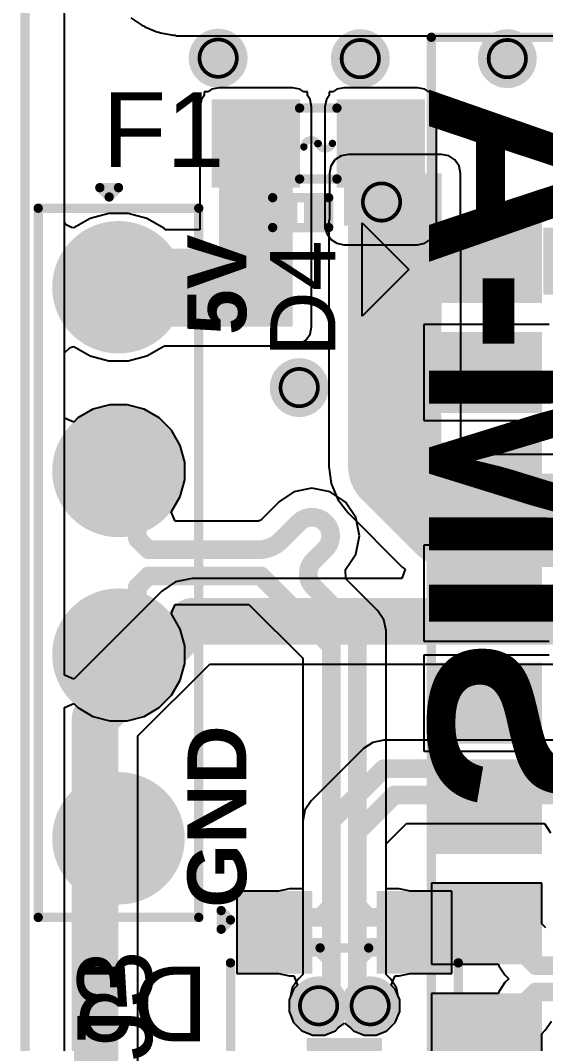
# Model space of a CAD drawing. Header units: inches. Extents: x 0 to 12.8, y -0.1 to 3.7.
# Drawn here: x -0.003 to 0.279, y 0.896 to 1.444 of the extents above; entities that cross this region are included whole.
import ezdxf

# ---------------------------------------------------------------- set-up
doc = ezdxf.new("R2010")
doc.units = ezdxf.units.IN
doc.header["$MEASUREMENT"] = 0
for name, color, linetype in [('Board Outline', 216, 'Continuous'), ('Bottom Layer', 5, 'Continuous'), ('Bottom Overlay', 54, 'Continuous'), ('Bottom Paste', 16, 'Continuous'), ('Bottom Solder', 6, 'Continuous'), ('Drill Drawing', 1, 'Continuous'), ('Top Layer', 1, 'Continuous'), ('Top Overlay', 2, 'Continuous'), ('Top Paste', 8, 'Continuous'), ('Top Solder', 216, 'Continuous'), ('Via Holes', 16, 'Continuous')]:
    doc.layers.add(name, color=color, linetype=linetype)
doc.styles.add('Arial', font='', dxfattribs={"height": 0.2})
doc.styles.add('Arial_Bold', font='', dxfattribs={"height": 0.2})
doc.styles.get('Arial').set_extended_font_data('Arial')
doc.styles.get('Arial_Bold').set_extended_font_data('Arial', bold=True)

# ---------------------------------------------------------------- blocks, each defined once
blk = doc.blocks.new('S___23_B_1')
at = {"layer": 'Bottom Layer'}
for points in [[(-0.05354335, 0.05748035), (-0.02125985, 0.05748035), (-0.02125985, 0.02125985), (-0.05354335, 0.02125985)], [(0.02125985, 0.05748035), (0.05354335, 0.05748035), (0.05354335, 0.02125985), (0.02125985, 0.02125985)], [(-0.01614175, -0.02125985), (0.01614175, -0.02125985), (0.01614175, -0.05748035), (-0.01614175, -0.05748035)]]:
    blk.add_hatch(color=5, dxfattribs=at).paths.add_polyline_path(points)
at = {"layer": 'Bottom Paste'}
for points in [[(-0.05354335, 0.05748035), (-0.02125985, 0.05748035), (-0.02125985, 0.02125985), (-0.05354335, 0.02125985)], [(0.02125985, 0.05748035), (0.05354335, 0.05748035), (0.05354335, 0.02125985), (0.02125985, 0.02125985)], [(-0.01614175, -0.02125985), (0.01614175, -0.02125985), (0.01614175, -0.05748035), (-0.01614175, -0.05748035)]]:
    blk.add_hatch(color=16, dxfattribs=at).paths.add_polyline_path(points)
at = {"layer": 'Bottom Solder'}
for points in [[(-0.05754335, 0.06148035), (-0.01725985, 0.06148035), (-0.01725985, 0.01725985), (-0.05754335, 0.01725985)], [(0.01725985, 0.06148035), (0.05754335, 0.06148035), (0.05754335, 0.01725985), (0.01725985, 0.01725985)], [(-0.02014175, -0.01725985), (0.02014175, -0.01725985), (0.02014175, -0.06148035), (-0.02014175, -0.06148035)]]:
    blk.add_hatch(color=6, dxfattribs=at).paths.add_polyline_path(points)
at = {"layer": 'Bottom Overlay', "const_width": 0.005}
for points in [[(-0.066, 0.041), (-0.066, 0.051)], [(-0.066, 0.051), (-0.061, 0.046)], [(-0.066, 0.041), (-0.061, 0.046)], [(-0.013, 0.031), (0.013, 0.031)], [(-0.061, -0.032), (-0.061, 0.023)], [(0.061, -0.032), (0.061, 0.023)], [(-0.061, -0.032), (-0.022, -0.032)], [(0.022, -0.032), (0.061, -0.032)]]:
    blk.add_lwpolyline(points, dxfattribs=at)
at = {"layer": 'Bottom Overlay', "const_width": 0.0025}
for points in [[(-0.06725, 0.051, 1), (-0.06475, 0.051, 1)], [(-0.06725, 0.051, 1), (-0.06475, 0.051, 1)], [(-0.06225, 0.046, 1), (-0.05975, 0.046, 1)], [(-0.06225, 0.046, 1), (-0.05975, 0.046, 1)], [(-0.06725, 0.041, 1), (-0.06475, 0.041, 1)], [(-0.06725, 0.041, 1), (-0.06475, 0.041, 1)], [(-0.01425, 0.031, 1), (-0.01175, 0.031, 1)], [(0.01175, 0.031, 1), (0.01425, 0.031, 1)], [(-0.06225, 0.023, 1), (-0.05975, 0.023, 1)], [(0.05975, 0.023, 1), (0.06225, 0.023, 1)], [(-0.06225, -0.032, 1), (-0.05975, -0.032, 1)], [(-0.06225, -0.032, 1), (-0.05975, -0.032, 1)], [(-0.02325, -0.032, 1), (-0.02075, -0.032, 1)], [(0.02075, -0.032, 1), (0.02325, -0.032, 1)], [(0.05975, -0.032, 1), (0.06225, -0.032, 1)], [(0.05975, -0.032, 1), (0.06225, -0.032, 1)]]:
    blk.add_lwpolyline(points, format="xyb", close=True, dxfattribs=at)
blk = doc.blocks.new('SIM7500E_4')
at = {"layer": 'Top Layer'}
for points in [[(-0.02952755, 0.01771655), (0.02165355, 0.01771655), (0.02165355, -0.01771655), (-0.02952755, -0.01771655)], [(-0.02952755, -0.04133855), (0.02165355, -0.04133855), (0.02165355, -0.07677165), (-0.02952755, -0.07677165)], [(-0.02952755, -0.10039365), (0.02165355, -0.10039365), (0.02165355, -0.13582675), (-0.02952755, -0.13582675)], [(-0.02952755, -0.15944885), (0.02165355, -0.15944885), (0.02165355, -0.19488195), (-0.02952755, -0.19488195)], [(-0.02952755, -0.21850395), (0.02165355, -0.21850395), (0.02165355, -0.25393705), (-0.02952755, -0.25393705)], [(-0.02952755, -0.27755905), (0.02165355, -0.27755905), (0.02165355, -0.31299215), (-0.02952755, -0.31299215)], [(-0.02952755, -0.33661415), (0.02165355, -0.33661415), (0.02165355, -0.37204725), (-0.02952755, -0.37204725)], [(-0.02952755, -0.39566925), (0.02165355, -0.39566925), (0.02165355, -0.43110235), (-0.02952755, -0.43110235)]]:
    blk.add_hatch(color=1, dxfattribs=at).paths.add_polyline_path(points)
at = {"layer": 'Top Overlay'}
blk.add_hatch(color=2, dxfattribs=at).paths.add_polyline_path([(0.0264409, -0.0173857), (0.0454409, -0.0173857), (0.0454409, 0.0186143), (0.0264409, 0.0186143)])
at = {"layer": 'Top Paste'}
for points in [[(-0.02952755, 0.01771655), (0.02165355, 0.01771655), (0.02165355, -0.01771655), (-0.02952755, -0.01771655)], [(-0.02952755, -0.04133855), (0.02165355, -0.04133855), (0.02165355, -0.07677165), (-0.02952755, -0.07677165)], [(-0.02952755, -0.10039365), (0.02165355, -0.10039365), (0.02165355, -0.13582675), (-0.02952755, -0.13582675)], [(-0.02952755, -0.15944885), (0.02165355, -0.15944885), (0.02165355, -0.19488195), (-0.02952755, -0.19488195)], [(-0.02952755, -0.21850395), (0.02165355, -0.21850395), (0.02165355, -0.25393705), (-0.02952755, -0.25393705)], [(-0.02952755, -0.27755905), (0.02165355, -0.27755905), (0.02165355, -0.31299215), (-0.02952755, -0.31299215)], [(-0.02952755, -0.33661415), (0.02165355, -0.33661415), (0.02165355, -0.37204725), (-0.02952755, -0.37204725)], [(-0.02952755, -0.39566925), (0.02165355, -0.39566925), (0.02165355, -0.43110235), (-0.02952755, -0.43110235)]]:
    blk.add_hatch(color=8, dxfattribs=at).paths.add_polyline_path(points)
at = {"layer": 'Top Solder'}
for points in [[(-0.03352755, 0.02171655), (0.02565355, 0.02171655), (0.02565355, -0.02171655), (-0.03352755, -0.02171655)], [(-0.03352755, -0.03733855), (0.02565355, -0.03733855), (0.02565355, -0.08077165), (-0.03352755, -0.08077165)], [(-0.03352755, -0.09639365), (0.02565355, -0.09639365), (0.02565355, -0.13982675), (-0.03352755, -0.13982675)], [(-0.03352755, -0.15544885), (0.02565355, -0.15544885), (0.02565355, -0.19888195), (-0.03352755, -0.19888195)], [(-0.03352755, -0.21450395), (0.02565355, -0.21450395), (0.02565355, -0.25793705), (-0.03352755, -0.25793705)], [(-0.03352755, -0.27355905), (0.02565355, -0.27355905), (0.02565355, -0.31699215), (-0.03352755, -0.31699215)], [(-0.03352755, -0.33261415), (0.02565355, -0.33261415), (0.02565355, -0.37604725), (-0.03352755, -0.37604725)], [(-0.03352755, -0.39166925), (0.02565355, -0.39166925), (0.02565355, -0.43510235), (-0.03352755, -0.43510235)]]:
    blk.add_hatch(color=216, dxfattribs=at).paths.add_polyline_path(points)
at = {"layer": 'Top Overlay'}
for p, q in [((-0.0706102, 0.0211694), (-0.0456102, -0.0038306)), ((-0.0706102, -0.0288306), (-0.0706102, 0.0211694)), ((-0.0456102, -0.0038306), (-0.0706102, -0.0288306))]:
    blk.add_line(p, q, dxfattribs=at)
at = {"layer": 'Top Overlay', "const_width": 0.005}
for points in [[(-0.0335591, 0.1206142), (-0.033559, 0.1206143)], [(-0.0335591, -0.9463858), (-0.0335591, 0.1206142)], [(-0.033559, 0.1206143), (0.9154409, 0.1206143)]]:
    blk.add_lwpolyline(points, dxfattribs=at)
at = {"layer": 'Top Overlay', "const_width": 0.0025}
for points in [[(-0.0348091, 0.1206142, 1), (-0.0323091, 0.1206142, 1)], [(-0.0348091, 0.1206142, 1), (-0.0323091, 0.1206142, 1)], [(-0.034809, 0.1206143, 1), (-0.032309, 0.1206143, 1)], [(-0.034809, 0.1206143, 1), (-0.032309, 0.1206143, 1)]]:
    blk.add_lwpolyline(points, format="xyb", close=True, dxfattribs=at)
blk = doc.blocks.new('F____0603_10')
at = {"layer": 'Top Layer'}
for points in [[(-0.01377945, -0.01968505), (-0.05314955, -0.01968505), (-0.05314955, 0.01968505), (-0.01377945, 0.01968505)], [(0.05314965, -0.01968505), (0.01377955, -0.01968505), (0.01377955, 0.01968505), (0.05314965, 0.01968505)]]:
    blk.add_hatch(color=1, dxfattribs=at).paths.add_polyline_path(points)
at = {"layer": 'Top Paste'}
for points in [[(-0.01377945, -0.01968505), (-0.05314955, -0.01968505), (-0.05314955, 0.01968505), (-0.01377945, 0.01968505)], [(0.05314965, -0.01968505), (0.01377955, -0.01968505), (0.01377955, 0.01968505), (0.05314965, 0.01968505)]]:
    blk.add_hatch(color=8, dxfattribs=at).paths.add_polyline_path(points)
at = {"layer": 'Top Solder'}
for points in [[(-0.00977945, -0.02368505), (-0.05714955, -0.02368505), (-0.05714955, 0.02368505), (-0.00977945, 0.02368505)], [(0.05714965, -0.02368505), (0.00977955, -0.02368505), (0.00977955, 0.02368505), (0.05714965, 0.02368505)]]:
    blk.add_hatch(color=216, dxfattribs=at).paths.add_polyline_path(points)
at = {"layer": 'Top Overlay', "const_width": 0.005}
for points in [[(0.01, 0.019), (-0.01, 0.019)], [(0.01, -0.019), (-0.01, -0.019)]]:
    blk.add_lwpolyline(points, dxfattribs=at)
at = {"layer": 'Top Overlay'}
for points, const_width in [([(-0.01125, 0.019, 1), (-0.00875, 0.019, 1)], 0.0025), ([(0.00875, 0.019, 1), (0.01125, 0.019, 1)], 0.0025), ([(-0.0085964, -0.0001008, 1), (-0.006628, -0.0001008, 1)], 0.0019685), ([(-0.0009842, 0, 1), (0.0009842, 0, 1)], 0.0019685), ([(-0.0007058, 7.75e-05, 1), (0.0012626, 7.75e-05, 1)], 0.0019685), ([(0.0067423, 0.0018093, 1), (0.0087107, 0.0018093, 1)], 0.0019685), ([(-0.01125, -0.019, 1), (-0.00875, -0.019, 1)], 0.0025), ([(0.00875, -0.019, 1), (0.01125, -0.019, 1)], 0.0025)]:
    blk.add_lwpolyline(points, format="xyb", close=True, dxfattribs=dict(at, const_width=const_width))
at = {"layer": 'Top Overlay', "const_width": 0.003937}
for points in [[(-0.0076122, -0.0001008, -0.7701644861592918), (0, 0)], [(0.0077265, 0.0018093, -0.7841168953440486), (0.0002784, 7.75e-05)]]:
    blk.add_lwpolyline(points, format="xyb", dxfattribs=at)
blk = doc.blocks.new('DSN0603_2_11')
at = {"layer": 'Top Layer'}
for points in [[(-0.011811, 0.0047244), (-0.003937, 0.0047244), (-0.003937, -0.0047244), (-0.011811, -0.0047244)], [(0.003937, 0.0047244), (0.011811, 0.0047244), (0.011811, -0.0047244), (0.003937, -0.0047244)]]:
    blk.add_hatch(color=1, dxfattribs=at).paths.add_polyline_path(points)
at = {"layer": 'Top Paste'}
for points in [[(-0.011811, 0.0047244), (-0.003937, 0.0047244), (-0.003937, -0.0047244), (-0.011811, -0.0047244)], [(0.003937, 0.0047244), (0.011811, 0.0047244), (0.011811, -0.0047244), (0.003937, -0.0047244)]]:
    blk.add_hatch(color=8, dxfattribs=at).paths.add_polyline_path(points)
at = {"layer": 'Top Solder'}
for points in [[(-0.0139764, 0.0068898), (-0.0017716, 0.0068898), (-0.0017716, -0.0068898), (-0.0139764, -0.0068898)], [(0.0017716, 0.0068898), (0.0139764, 0.0068898), (0.0139764, -0.0068898), (0.0017716, -0.0068898)]]:
    blk.add_hatch(color=216, dxfattribs=at).paths.add_polyline_path(points)
at = {"layer": 'Top Overlay', "const_width": 0.005}
for points in [[(-0.015, -0.008), (-0.015, 0.008)], [(-0.015, 0.008), (0.015, 0.008)], [(0.015, -0.008), (0.015, 0.008)], [(-0.015, -0.008), (0.015, -0.008)]]:
    blk.add_lwpolyline(points, dxfattribs=at)
at = {"layer": 'Top Overlay', "const_width": 0.0025}
for points in [[(-0.01625, 0.008, 1), (-0.01375, 0.008, 1)], [(-0.01625, 0.008, 1), (-0.01375, 0.008, 1)], [(0.01375, 0.008, 1), (0.01625, 0.008, 1)], [(0.01375, 0.008, 1), (0.01625, 0.008, 1)], [(-0.01625, -0.008, 1), (-0.01375, -0.008, 1)], [(-0.01625, -0.008, 1), (-0.01375, -0.008, 1)], [(0.01375, -0.008, 1), (0.01625, -0.008, 1)], [(0.01375, -0.008, 1), (0.01625, -0.008, 1)]]:
    blk.add_lwpolyline(points, format="xyb", close=True, dxfattribs=at)
blk = doc.blocks.new('P____4_P___40')
at = {"layer": 'Top Layer'}
h = blk.add_hatch(color=1, dxfattribs=at)
edge = h.paths.add_edge_path()
edge.add_arc((-0.1476378, 0), 0.031496, 0, 360)
h = blk.add_hatch(color=1, dxfattribs=at)
edge = h.paths.add_edge_path()
edge.add_arc((-0.0492126, 0), 0.031496, 0, 360)
h = blk.add_hatch(color=1, dxfattribs=at)
edge = h.paths.add_edge_path()
edge.add_arc((0.0492126, 0), 0.031496, 0, 360)
h = blk.add_hatch(color=1, dxfattribs=at)
edge = h.paths.add_edge_path()
edge.add_arc((0.1476378, 0), 0.031496, 0, 360)
at = {"layer": 'Top Paste'}
h = blk.add_hatch(color=8, dxfattribs=at)
edge = h.paths.add_edge_path()
edge.add_arc((-0.1476378, 0), 0.031496, 0, 360)
h = blk.add_hatch(color=8, dxfattribs=at)
edge = h.paths.add_edge_path()
edge.add_arc((-0.0492126, 0), 0.031496, 0, 360)
h = blk.add_hatch(color=8, dxfattribs=at)
edge = h.paths.add_edge_path()
edge.add_arc((0.0492126, 0), 0.031496, 0, 360)
h = blk.add_hatch(color=8, dxfattribs=at)
edge = h.paths.add_edge_path()
edge.add_arc((0.1476378, 0), 0.031496, 0, 360)
at = {"layer": 'Top Solder'}
h = blk.add_hatch(color=216, dxfattribs=at)
edge = h.paths.add_edge_path()
edge.add_arc((-0.1476378, 0), 0.035496, 0, 360)
h = blk.add_hatch(color=216, dxfattribs=at)
edge = h.paths.add_edge_path()
edge.add_arc((-0.0492126, 0), 0.035496, 0, 360)
h = blk.add_hatch(color=216, dxfattribs=at)
edge = h.paths.add_edge_path()
edge.add_arc((0.0492126, 0), 0.035496, 0, 360)
h = blk.add_hatch(color=216, dxfattribs=at)
edge = h.paths.add_edge_path()
edge.add_arc((0.1476378, 0), 0.035496, 0, 360)
at = {"layer": 'Top Overlay', "const_width": 0.005}
for points in [[(0.19, 0.043), (-0.19, 0.043)], [(-0.19, -0.043), (-0.19, 0.043)], [(0.19, -0.043), (0.19, 0.043)], [(-0.196, -0.005), (-0.201, 0)], [(-0.201, -0.01), (-0.201, 0)], [(-0.201, -0.01), (-0.196, -0.005)], [(0.19, -0.043), (-0.19, -0.043)]]:
    blk.add_lwpolyline(points, dxfattribs=at)
at = {"layer": 'Top Overlay', "const_width": 0.0025}
for points in [[(-0.19125, 0.043, 1), (-0.18875, 0.043, 1)], [(-0.19125, 0.043, 1), (-0.18875, 0.043, 1)], [(0.18875, 0.043, 1), (0.19125, 0.043, 1)], [(0.18875, 0.043, 1), (0.19125, 0.043, 1)], [(-0.20225, 0, 1), (-0.19975, 0, 1)], [(-0.20225, 0, 1), (-0.19975, 0, 1)], [(-0.19725, -0.005, 1), (-0.19475, -0.005, 1)], [(-0.19725, -0.005, 1), (-0.19475, -0.005, 1)], [(-0.20225, -0.01, 1), (-0.19975, -0.01, 1)], [(-0.20225, -0.01, 1), (-0.19975, -0.01, 1)], [(-0.19125, -0.043, 1), (-0.18875, -0.043, 1)], [(-0.19125, -0.043, 1), (-0.18875, -0.043, 1)], [(0.18875, -0.043, 1), (0.19125, -0.043, 1)], [(0.18875, -0.043, 1), (0.19125, -0.043, 1)]]:
    blk.add_lwpolyline(points, format="xyb", close=True, dxfattribs=at)

msp = doc.modelspace()

# ---------------------------------------------------------------- hatches: boundary and pattern name
at = {"layer": 'Bottom Layer'}
h = msp.add_hatch(color=5, dxfattribs=at)
edge = h.paths.add_edge_path()
edge.add_arc((0.1033713, 1.4237617), 0.011811, 0, 360)
h = msp.add_hatch(color=5, dxfattribs=at)
edge = h.paths.add_edge_path()
edge.add_arc((0.17952, 1.4235027), 0.011811, 0, 360)
h = msp.add_hatch(color=5, dxfattribs=at)
edge = h.paths.add_edge_path()
edge.add_arc((0.2582601, 1.4235027), 0.011811, 0, 360)
msp.add_hatch(color=5, dxfattribs=at).paths.add_polyline_path([(0.1731378, 1.2813149), (0.2230138, 1.2813149), (0.2230138, 1.3619999), (0.1731378, 1.3619999)])
h = msp.add_hatch(color=5, dxfattribs=at)
edge = h.paths.add_edge_path()
edge.add_arc((0.1908842, 1.3466679), 0.011811, 0, 360)
h = msp.add_hatch(color=5, dxfattribs=at)
edge = h.paths.add_edge_path()
edge.add_arc((0.146801, 1.2472445), 0.011811, 0, 360)
h = msp.add_hatch(color=5, dxfattribs=at)
edge = h.paths.add_edge_path()
edge.add_arc((0.157189, 0.9160001), 0.011811, 0, 360)
h = msp.add_hatch(color=5, dxfattribs=at)
edge = h.paths.add_edge_path()
edge.add_arc((0.184811, 0.9160001), 0.011811, 0, 360)
at = {"layer": 'Bottom Solder'}
h = msp.add_hatch(color=6, dxfattribs=at)
edge = h.paths.add_edge_path()
edge.add_arc((0.1033713, 1.4237617), 0.015811, 0, 360)
h = msp.add_hatch(color=6, dxfattribs=at)
edge = h.paths.add_edge_path()
edge.add_arc((0.17952, 1.4235027), 0.015811, 0, 360)
h = msp.add_hatch(color=6, dxfattribs=at)
edge = h.paths.add_edge_path()
edge.add_arc((0.2582601, 1.4235027), 0.015811, 0, 360)
h = msp.add_hatch(color=6, dxfattribs=at)
edge = h.paths.add_edge_path()
edge.add_arc((0.1908842, 1.3466679), 0.015811, 0, 360)
h = msp.add_hatch(color=6, dxfattribs=at)
edge = h.paths.add_edge_path()
edge.add_arc((0.146801, 1.2472445), 0.015811, 0, 360)
h = msp.add_hatch(color=6, dxfattribs=at)
edge = h.paths.add_edge_path()
edge.add_arc((0.157189, 0.9160001), 0.015811, 0, 360)
h = msp.add_hatch(color=6, dxfattribs=at)
edge = h.paths.add_edge_path()
edge.add_arc((0.184811, 0.9160001), 0.015811, 0, 360)
at = {"layer": 'Top Layer'}
h = msp.add_hatch(color=1, dxfattribs=at)
edge = h.paths.add_edge_path()
edge.add_arc((0.1033713, 1.4237617), 0.011811, 0, 360)
h = msp.add_hatch(color=1, dxfattribs=at)
edge = h.paths.add_edge_path()
edge.add_arc((0.17952, 1.4235027), 0.011811, 0, 360)
h = msp.add_hatch(color=1, dxfattribs=at)
edge = h.paths.add_edge_path()
edge.add_arc((0.2582601, 1.4235027), 0.011811, 0, 360)
for points in [[(0.1038503, 1.2798105), (0.1432205, 1.2798105), (0.1432205, 1.3976851), (0.1038503, 1.3976851)], [(0.1707794, 1.3340153), (0.2101496, 1.3340153), (0.2101496, 1.3976851), (0.1707794, 1.3976851)], [(0.0265802, 1.2798105), (0.1432204, 1.2798105), (0.1432204, 1.3216547), (0.0265802, 1.3216547)]]:
    msp.add_hatch(color=1, dxfattribs=at).paths.add_polyline_path(points)
h = msp.add_hatch(color=1, dxfattribs=at)
edge = h.paths.add_edge_path()
edge.add_arc((0.1908842, 1.3466679), 0.011811, 0, 360)
h = msp.add_hatch(color=1, dxfattribs=at)
edge = h.paths.add_edge_path()
edge.add_arc((0.146801, 1.2472445), 0.011811, 0, 360)
h = msp.add_hatch(color=1, dxfattribs=at)
edge = h.paths.add_edge_path()
edge.add_arc((0.157189, 0.9160001), 0.011811, 0, 360)
h = msp.add_hatch(color=1, dxfattribs=at)
edge = h.paths.add_edge_path()
edge.add_arc((0.184811, 0.9160001), 0.011811, 0, 360)
at = {"layer": 'Top Solder'}
h = msp.add_hatch(color=216, dxfattribs=at)
edge = h.paths.add_edge_path()
edge.add_arc((0.1033713, 1.4237617), 0.015811, 0, 360)
h = msp.add_hatch(color=216, dxfattribs=at)
edge = h.paths.add_edge_path()
edge.add_arc((0.17952, 1.4235027), 0.015811, 0, 360)
h = msp.add_hatch(color=216, dxfattribs=at)
edge = h.paths.add_edge_path()
edge.add_arc((0.2582601, 1.4235027), 0.015811, 0, 360)
h = msp.add_hatch(color=216, dxfattribs=at)
edge = h.paths.add_edge_path()
edge.add_arc((0.1908842, 1.3466679), 0.015811, 0, 360)
h = msp.add_hatch(color=216, dxfattribs=at)
edge = h.paths.add_edge_path()
edge.add_arc((0.146801, 1.2472445), 0.015811, 0, 360)
h = msp.add_hatch(color=216, dxfattribs=at)
edge = h.paths.add_edge_path()
edge.add_arc((0.157189, 0.9160001), 0.015811, 0, 360)
h = msp.add_hatch(color=216, dxfattribs=at)
edge = h.paths.add_edge_path()
edge.add_arc((0.184811, 0.9160001), 0.015811, 0, 360)
at = {"layer": 'Via Holes'}
h = msp.add_hatch(color=7, dxfattribs=at)
edge = h.paths.add_edge_path()
edge.add_arc((0.1033713, 1.4237617), 0.0059055, 0, 360)
h = msp.add_hatch(color=7, dxfattribs=at)
edge = h.paths.add_edge_path()
edge.add_arc((0.17952, 1.4235027), 0.0059055, 0, 360)
h = msp.add_hatch(color=7, dxfattribs=at)
edge = h.paths.add_edge_path()
edge.add_arc((0.2582601, 1.4235027), 0.0059055, 0, 360)
h = msp.add_hatch(color=7, dxfattribs=at)
edge = h.paths.add_edge_path()
edge.add_arc((0.1908842, 1.3466679), 0.0059055, 0, 360)
h = msp.add_hatch(color=7, dxfattribs=at)
edge = h.paths.add_edge_path()
edge.add_arc((0.146801, 1.2472445), 0.0059055, 0, 360)
h = msp.add_hatch(color=7, dxfattribs=at)
edge = h.paths.add_edge_path()
edge.add_arc((0.157189, 0.9160001), 0.0059055, 0, 360)
h = msp.add_hatch(color=7, dxfattribs=at)
edge = h.paths.add_edge_path()
edge.add_arc((0.184811, 0.9160001), 0.0059055, 0, 360)

# ---------------------------------------------------------------- linework, layer by layer
at = {"layer": 'Board Outline', "const_width": 0.005}
msp.add_lwpolyline([(-2e-07, -1e-07), (-2e-07, 1.9544093)], dxfattribs=at)
at = {"layer": 'Bottom Layer'}
for p, q in [((0.0210171, 1.0931397), (0.0210171, 1.7307402)), ((0.169236, 1.3714198), (0.1659282, 1.3692096)), ((0.1731378, 1.3721959), (0.169236, 1.3714198)), ((0.2230138, 1.3721959), (0.1731378, 1.3721959)), ((0.2269156, 1.3714198), (0.2230138, 1.3721959)), ((0.2302234, 1.3692096), (0.2269156, 1.3714198)), ((0.163718, 1.3659018), (0.1629419, 1.362)), ((0.1659282, 1.3692096), (0.163718, 1.3659018)), ((0.2324336, 1.3659018), (0.2302234, 1.3692096)), ((0.2332097, 1.362), (0.2324336, 1.3659018)), ((0.1629419, 1.362), (0.1629419, 1.3378997)), ((0.2332097, 1.336654), (0.2332097, 1.362)), ((0.1629419, 1.3378997), (0.1626918, 1.336)), ((0.1626918, 1.336), (0.1626918, 1.2050062)), ((0.2332958, 1.336), (0.2332097, 1.336654)), ((0.2332958, 1.2196288), (0.2332958, 1.336)), ((0.2415517, 1.2113729), (0.2332958, 1.2196288)), ((0.366, 1.2113729), (0.2415517, 1.2113729)), ((0.1626918, 1.2050062), (0.1638947, 1.1958694)), ((0.1638947, 1.1958694), (0.1674214, 1.1873552)), ((0.1674214, 1.1873552), (0.1730315, 1.1800439)), ((0.1730315, 1.1800439), (0.2019668, 1.1511086)), ((0.2034887, 1.1499408), (0.2017914, 1.1449408)), ((0.2019668, 1.1511086), (0.2034887, 1.1499408)), ((0.0806126, 1.1431945), (0.0731701, 1.1382216)), ((0.0893917, 1.1449408), (0.0806126, 1.1431945)), ((0.2017914, 1.1449408), (0.0893917, 1.1449408)), ((0.0731701, 1.1382216), (0.0260171, 1.0910686)), ((0.0604407, 1.0606058), (0.0988941, 1.0990592)), ((0.0988941, 1.0990592), (0.3973464, 1.0990592)), ((0.0260171, 1.0910686), (0.0210171, 1.0931397)), ((0.0604407, 0.6708517), (0.0604407, 1.0606058)), ((0.1920663, 1.0583013), (0.1862135, 1.0571371)), ((0.3027522, 1.0583013), (0.1920663, 1.0583013)), ((0.1812518, 1.0538218), (0.1531856, 1.0257555)), ((0.1862135, 1.0571371), (0.1812518, 1.0538218)), ((0.1531856, 1.0257555), (0.1498703, 1.0207938)), ((0.1498703, 1.0207938), (0.1487061, 1.0149411)), ((0.1487061, 1.0149411), (0.1487061, 0.9786566)), ((0.1932939, 1.0028073), (0.2042001, 1.0137135)), ((0.2042001, 1.0137135), (0.2782098, 1.0137135)), ((0.2782098, 1.0137135), (0.2814401, 1.0087134)), ((0.1932939, 0.9786566), (0.1932939, 1.0028073)), ((0.1357201, 0.9774803), (0.1134567, 0.9774803)), ((0.1134567, 0.9774803), (0.1134567, 0.9332599)), ((0.1357382, 0.9774924), (0.1357201, 0.9774803)), ((0.141591, 0.9786566), (0.1357382, 0.9774924)), ((0.1487061, 0.9786566), (0.141591, 0.9786566)), ((0.200409, 0.9786566), (0.1932939, 0.9786566)), ((0.2062617, 0.9774924), (0.200409, 0.9786566)), ((0.2062798, 0.9774803), (0.2062617, 0.9774924)), ((0.2285433, 0.9774803), (0.2062798, 0.9774803)), ((0.2285433, 0.9332599), (0.2285433, 0.9774803)), ((0.1134567, 0.9332599), (0.1357201, 0.9332599)), ((0.1357201, 0.9332599), (0.1357382, 0.9332478)), ((0.1357382, 0.9332478), (0.141591, 0.9320836)), ((0.141591, 0.9320836), (0.1438412, 0.9320836)), ((0.1438412, 0.9320836), (0.1459123, 0.9270836)), ((0.1960877, 0.9270836), (0.1981588, 0.9320836)), ((0.1981588, 0.9320836), (0.200409, 0.9320836)), ((0.200409, 0.9320836), (0.2062617, 0.9332478)), ((0.2062617, 0.9332478), (0.2062798, 0.9332599)), ((0.2062798, 0.9332599), (0.2285433, 0.9332599)), ((0.1459123, 0.9270836), (0.143785, 0.9249563)), ((0.198215, 0.9249563), (0.1960877, 0.9270836)), ((0.143785, 0.9249563), (0.141378, 0.9191451)), ((0.200622, 0.9191451), (0.198215, 0.9249563)), ((0.141378, 0.9191451), (0.141378, 0.9128551)), ((0.200622, 0.9128551), (0.200622, 0.9191451)), ((0.141378, 0.9128551), (0.143785, 0.9070439)), ((0.198215, 0.9070439), (0.200622, 0.9128551)), ((0.143785, 0.9070439), (0.1482328, 0.9025961)), ((0.1677336, 0.9041845), (0.171, 0.906727)), ((0.171, 0.906727), (0.1742664, 0.9041845)), ((0.1937672, 0.9025961), (0.198215, 0.9070439)), ((0.1482328, 0.9025961), (0.154044, 0.9001891)), ((0.154044, 0.9001891), (0.160334, 0.9001891)), ((0.160334, 0.9001891), (0.1661452, 0.9025961)), ((0.1661452, 0.9025961), (0.1677336, 0.9041845)), ((0.1742664, 0.9041845), (0.1758548, 0.9025961)), ((0.1758548, 0.9025961), (0.181666, 0.9001891)), ((0.181666, 0.9001891), (0.187956, 0.9001891)), ((0.187956, 0.9001891), (0.1937672, 0.9025961))]:
    msp.add_line(p, q, dxfattribs=at)
for points, const_width in [([(0.1979938, 1.2050062), (0.1979938, 1.336)], 0.05), ([(0.1979938, 1.2050062), (0.2269291, 1.1760709)], 0.05), ([(0.2269291, 1.1760709), (0.366, 1.1760709)], 0.05), ([(0.0374999, 1.0701082), (0.0893917, 1.122)], 0.025), ([(0.0893917, 1.122), (0.559, 1.122)], 0.025), ([(0.0374999, 0.3584359), (0.0374999, 1.0701082)], 0.025), ([(0.164, 1.0149411), (0.1920663, 1.0430074)], 0.01), ([(0.1920663, 1.0430074), (0.3027522, 1.0430074)], 0.01), ([(0.178, 1.0091422), (0.1978652, 1.0290074)], 0.01), ([(0.1978652, 1.0290074), (0.2969533, 1.0290074)], 0.01), ([(0.164, 0.9692206), (0.164, 1.0149411)], 0.01), ([(0.178, 0.9692206), (0.178, 1.0091422)], 0.01), ([(0.1581421, 0.9633627), (0.164, 0.9692206)], 0.01), ([(0.178, 0.9692206), (0.1838579, 0.9633627)], 0.01), ([(0.1335984, 0.9553701), (0.141591, 0.9633627)], 0.01), ([(0.141591, 0.9633627), (0.1581421, 0.9633627)], 0.01), ([(0.1838579, 0.9633627), (0.200409, 0.9633627)], 0.01), ([(0.200409, 0.9633627), (0.2084016, 0.9553701)], 0.01), ([(0.1335984, 0.9553701), (0.141591, 0.9473775)], 0.01), ([(0.200409, 0.9473775), (0.2084016, 0.9553701)], 0.01), ([(0.141591, 0.9473775), (0.1581421, 0.9473775)], 0.01), ([(0.1581421, 0.9473775), (0.164, 0.9415196)], 0.01), ([(0.178, 0.9415196), (0.1838579, 0.9473775)], 0.01), ([(0.1838579, 0.9473775), (0.200409, 0.9473775)], 0.01), ([(0.164, 0.9228111), (0.164, 0.9415196)], 0.01), ([(0.178, 0.9228111), (0.178, 0.9415196)], 0.01), ([(0.157189, 0.9160001), (0.164, 0.9228111)], 0.01), ([(0.178, 0.9228111), (0.184811, 0.9160001)], 0.01)]:
    msp.add_lwpolyline(points, dxfattribs=dict(at, const_width=const_width))
for points, const_width in [([(0.1854938, 1.336, 1), (0.2104938, 1.336, 1)], 0.025), ([(0.1854938, 1.2050062, 1), (0.2104938, 1.2050062, 1)], 0.025), ([(0.1854938, 1.2050062, 1), (0.2104938, 1.2050062, 1)], 0.025), ([(0.2144291, 1.1760709, 1), (0.2394291, 1.1760709, 1)], 0.025), ([(0.2144291, 1.1760709, 1), (0.2394291, 1.1760709, 1)], 0.025), ([(0.0831417, 1.122, 1), (0.0956417, 1.122, 1)], 0.0125), ([(0.0831417, 1.122, 1), (0.0956417, 1.122, 1)], 0.0125), ([(0.0312499, 1.0701082, 1), (0.0437499, 1.0701082, 1)], 0.0125), ([(0.0312499, 1.0701082, 1), (0.0437499, 1.0701082, 1)], 0.0125), ([(0.1895663, 1.0430074, 1), (0.1945663, 1.0430074, 1)], 0.005), ([(0.1895663, 1.0430074, 1), (0.1945663, 1.0430074, 1)], 0.005), ([(0.1953652, 1.0290074, 1), (0.2003652, 1.0290074, 1)], 0.005), ([(0.1953652, 1.0290074, 1), (0.2003652, 1.0290074, 1)], 0.005), ([(0.1615, 1.0149411, 1), (0.1665, 1.0149411, 1)], 0.005), ([(0.1615, 1.0149411, 1), (0.1665, 1.0149411, 1)], 0.005), ([(0.1755, 1.0091422, 1), (0.1805, 1.0091422, 1)], 0.005), ([(0.1755, 1.0091422, 1), (0.1805, 1.0091422, 1)], 0.005), ([(0.1615, 0.9692206, 1), (0.1665, 0.9692206, 1)], 0.005), ([(0.1615, 0.9692206, 1), (0.1665, 0.9692206, 1)], 0.005), ([(0.1755, 0.9692206, 1), (0.1805, 0.9692206, 1)], 0.005), ([(0.1755, 0.9692206, 1), (0.1805, 0.9692206, 1)], 0.005), ([(0.139091, 0.9633627, 1), (0.144091, 0.9633627, 1)], 0.005), ([(0.139091, 0.9633627, 1), (0.144091, 0.9633627, 1)], 0.005), ([(0.1556421, 0.9633627, 1), (0.1606421, 0.9633627, 1)], 0.005), ([(0.1556421, 0.9633627, 1), (0.1606421, 0.9633627, 1)], 0.005), ([(0.1813579, 0.9633627, 1), (0.1863579, 0.9633627, 1)], 0.005), ([(0.1813579, 0.9633627, 1), (0.1863579, 0.9633627, 1)], 0.005), ([(0.197909, 0.9633627, 1), (0.202909, 0.9633627, 1)], 0.005), ([(0.197909, 0.9633627, 1), (0.202909, 0.9633627, 1)], 0.005), ([(0.1310984, 0.9553701, 1), (0.1360984, 0.9553701, 1)], 0.005), ([(0.1310984, 0.9553701, 1), (0.1360984, 0.9553701, 1)], 0.005), ([(0.2059016, 0.9553701, 1), (0.2109016, 0.9553701, 1)], 0.005), ([(0.2059016, 0.9553701, 1), (0.2109016, 0.9553701, 1)], 0.005), ([(0.139091, 0.9473775, 1), (0.144091, 0.9473775, 1)], 0.005), ([(0.139091, 0.9473775, 1), (0.144091, 0.9473775, 1)], 0.005), ([(0.1556421, 0.9473775, 1), (0.1606421, 0.9473775, 1)], 0.005), ([(0.1556421, 0.9473775, 1), (0.1606421, 0.9473775, 1)], 0.005), ([(0.1813579, 0.9473775, 1), (0.1863579, 0.9473775, 1)], 0.005), ([(0.1813579, 0.9473775, 1), (0.1863579, 0.9473775, 1)], 0.005), ([(0.197909, 0.9473775, 1), (0.202909, 0.9473775, 1)], 0.005), ([(0.197909, 0.9473775, 1), (0.202909, 0.9473775, 1)], 0.005), ([(0.1615, 0.9415196, 1), (0.1665, 0.9415196, 1)], 0.005), ([(0.1615, 0.9415196, 1), (0.1665, 0.9415196, 1)], 0.005), ([(0.1755, 0.9415196, 1), (0.1805, 0.9415196, 1)], 0.005), ([(0.1755, 0.9415196, 1), (0.1805, 0.9415196, 1)], 0.005), ([(0.1615, 0.9228111, 1), (0.1665, 0.9228111, 1)], 0.005), ([(0.1615, 0.9228111, 1), (0.1665, 0.9228111, 1)], 0.005), ([(0.1755, 0.9228111, 1), (0.1805, 0.9228111, 1)], 0.005), ([(0.1755, 0.9228111, 1), (0.1805, 0.9228111, 1)], 0.005), ([(0.154689, 0.9160001, 1), (0.159689, 0.9160001, 1)], 0.005), ([(0.182311, 0.9160001, 1), (0.187311, 0.9160001, 1)], 0.005)]:
    msp.add_lwpolyline(points, format="xyb", close=True, dxfattribs=dict(at, const_width=const_width))
at = {"layer": 'Drill Drawing'}
for points, const_width in [([(0.1133713, 1.4237617, 1), (0.0933713, 1.4237617, 1)], 0.002), ([(0.18952, 1.4235027, 1), (0.16952, 1.4235027, 1)], 0.002), ([(0.2682601, 1.4235027, 1), (0.2482601, 1.4235027, 1)], 0.002), ([(0.0928713, 1.4237617, 1), (0.0938713, 1.4237617, 1)], 0.001), ([(0.1128713, 1.4237617, 1), (0.1138713, 1.4237617, 1)], 0.001), ([(0.16902, 1.4235027, 1), (0.17002, 1.4235027, 1)], 0.001), ([(0.18902, 1.4235027, 1), (0.19002, 1.4235027, 1)], 0.001), ([(0.2477601, 1.4235027, 1), (0.2487601, 1.4235027, 1)], 0.001), ([(0.2677601, 1.4235027, 1), (0.2687601, 1.4235027, 1)], 0.001), ([(0.2008842, 1.3466679, 1), (0.1808842, 1.3466679, 1)], 0.002), ([(0.1803842, 1.3466679, 1), (0.1813842, 1.3466679, 1)], 0.001), ([(0.2003842, 1.3466679, 1), (0.2013842, 1.3466679, 1)], 0.001), ([(0.156801, 1.2472445, 1), (0.136801, 1.2472445, 1)], 0.002), ([(0.136301, 1.2472445, 1), (0.137301, 1.2472445, 1)], 0.001), ([(0.156301, 1.2472445, 1), (0.157301, 1.2472445, 1)], 0.001), ([(0.167189, 0.9160001, 1), (0.147189, 0.9160001, 1)], 0.002), ([(0.194811, 0.9160001, 1), (0.174811, 0.9160001, 1)], 0.002), ([(0.146689, 0.9160001, 1), (0.147689, 0.9160001, 1)], 0.001), ([(0.166689, 0.9160001, 1), (0.167689, 0.9160001, 1)], 0.001), ([(0.174311, 0.9160001, 1), (0.175311, 0.9160001, 1)], 0.001), ([(0.194311, 0.9160001, 1), (0.195311, 0.9160001, 1)], 0.001)]:
    msp.add_lwpolyline(points, format="xyb", close=True, dxfattribs=dict(at, const_width=const_width))
at = {"layer": 'Top Layer'}
for p, q in [((0.0210171, 1.3355202), (0.0210171, 1.7307402)), ((0.0566876, 1.4453539), (0.0624327, 1.4415149)), ((0.0624327, 1.4415149), (0.0633606, 1.4411305)), ((0.0633606, 1.4411305), (0.0641956, 1.4405726)), ((0.0641956, 1.4405726), (0.0705793, 1.4379283)), ((0.0705793, 1.4379283), (0.0715638, 1.4377324)), ((0.0715638, 1.4377324), (0.0724919, 1.437348)), ((0.0724919, 1.437348), (0.0792688, 1.4359999)), ((0.0792688, 1.4359999), (0.0802734, 1.4359999)), ((0.0802734, 1.4359999), (0.0812584, 1.435804)), ((0.0812584, 1.435804), (0.0847129, 1.4358041)), ((0.0847129, 1.4358041), (0.0847134, 1.435804)), ((0.0847134, 1.435804), (0.3555, 1.435804)), ((0.0958504, 1.4037119), (0.0944305, 1.4015869)), ((0.0978235, 1.405685), (0.0958504, 1.405685)), ((0.0958504, 1.405685), (0.0958504, 1.4037119)), ((0.0999485, 1.4071049), (0.0978235, 1.405685)), ((0.1038503, 1.407881), (0.0999485, 1.4071049)), ((0.1432205, 1.407881), (0.1038503, 1.407881)), ((0.1471223, 1.4071049), (0.1432205, 1.407881)), ((0.1492473, 1.405685), (0.1471223, 1.4071049)), ((0.1512204, 1.405685), (0.1492473, 1.405685)), ((0.1512204, 1.4037119), (0.1512204, 1.405685)), ((0.1526403, 1.4015869), (0.1512204, 1.4037119)), ((0.1627795, 1.4037119), (0.1613596, 1.4015869)), ((0.1647526, 1.405685), (0.1627795, 1.405685)), ((0.1627795, 1.405685), (0.1627795, 1.4037119)), ((0.1668776, 1.4071049), (0.1647526, 1.405685)), ((0.1707794, 1.407881), (0.1668776, 1.4071049)), ((0.2101496, 1.407881), (0.1707794, 1.407881)), ((0.2140514, 1.4071049), (0.2101496, 1.407881)), ((0.2161764, 1.405685), (0.2140514, 1.4071049)), ((0.2181495, 1.405685), (0.2161764, 1.405685)), ((0.2181495, 1.4037119), (0.2181495, 1.405685)), ((0.2195694, 1.4015869), (0.2181495, 1.4037119)), ((0.0944305, 1.4015869), (0.0936544, 1.3976851)), ((0.1534164, 1.3976851), (0.1526403, 1.4015869)), ((0.1613596, 1.4015869), (0.1605835, 1.3976851)), ((0.2203455, 1.3976851), (0.2195694, 1.4015869)), ((0.0936544, 1.3976851), (0.0936544, 1.3318506)), ((0.1534164, 1.2798105), (0.1534164, 1.3976851)), ((0.1605835, 1.3976851), (0.1605835, 1.3340153)), ((0.2203455, 1.3340153), (0.2203455, 1.3976851)), ((0.0347551, 1.3378044), (0.0260171, 1.3327596)), ((0.0448003, 1.340496), (0.0347551, 1.3378044)), ((0.0551997, 1.340496), (0.0448003, 1.340496)), ((0.0652449, 1.3378044), (0.0551997, 1.340496)), ((0.0742511, 1.3326047), (0.0652449, 1.3378044)), ((0.0220033, 1.3344022), (0.0210171, 1.3355202)), ((0.0247654, 1.3330767), (0.0220033, 1.3344022)), ((0.0260171, 1.3327596), (0.0247654, 1.3330767)), ((0.0750052, 1.3318506), (0.0742511, 1.3326047)), ((0.1605835, 1.3340153), (0.1613596, 1.3301135)), ((0.2195694, 1.3301135), (0.2203455, 1.3340153)), ((0.0936544, 1.3318506), (0.0750052, 1.3318506)), ((0.1613596, 1.3301135), (0.1635698, 1.3268057)), ((0.1635698, 1.3268057), (0.1668776, 1.3245955)), ((0.2140514, 1.3245955), (0.2173592, 1.3268057)), ((0.2173592, 1.3268057), (0.2195694, 1.3301135)), ((0.1668776, 1.3245955), (0.1707794, 1.3238194)), ((0.1707794, 1.3238194), (0.2101496, 1.3238194)), ((0.2101496, 1.3238194), (0.2140514, 1.3245955)), ((0.1526403, 1.2759087), (0.1534164, 1.2798105)), ((0.2772528, 1.280992), (0.2135827, 1.280992)), ((0.2135827, 1.280992), (0.2135827, 1.229559)), ((0.2807636, 1.2809921), (0.2772528, 1.280992)), ((0.1471223, 1.2703907), (0.1504301, 1.2726009)), ((0.1504301, 1.2726009), (0.1526403, 1.2759087)), ((0.0210171, 1.265945), (0.02404, 1.2687395)), ((0.02404, 1.2687395), (0.0260171, 1.2692404)), ((0.0260171, 1.2692404), (0.0347551, 1.2641956)), ((0.0652449, 1.2641956), (0.0742511, 1.2693953)), ((0.0742511, 1.2693953), (0.0744704, 1.2696146)), ((0.0744704, 1.2696146), (0.1432205, 1.2696146)), ((0.1432205, 1.2696146), (0.1471223, 1.2703907)), ((0.0210171, 1.230862), (0.0210171, 1.265945)), ((0.0347551, 1.2641956), (0.0448003, 1.261504)), ((0.0448003, 1.261504), (0.0551997, 1.261504)), ((0.0551997, 1.261504), (0.0652449, 1.2641956)), ((0.0362991, 1.2356518), (0.0282049, 1.2309787)), ((0.0453269, 1.2380708), (0.0362991, 1.2356518)), ((0.0546731, 1.2380708), (0.0453269, 1.2380708)), ((0.0637009, 1.2356518), (0.0546731, 1.2380708)), ((0.0717951, 1.2309787), (0.0637009, 1.2356518)), ((0.0260171, 1.2287909), (0.0210171, 1.230862)), ((0.0282049, 1.2309787), (0.0260171, 1.2287909)), ((0.0784039, 1.2243699), (0.0717951, 1.2309787)), ((0.2135827, 1.229559), (0.2807637, 1.229559)), ((0.083077, 1.2162757), (0.0784039, 1.2243699)), ((0.085496, 1.2072479), (0.083077, 1.2162757)), ((0.085496, 1.1979017), (0.085496, 1.2072479)), ((0.083077, 1.1888739), (0.085496, 1.1979017)), ((0.1438872, 1.19134), (0.1356177, 1.1858145)), ((0.1536417, 1.1932803), (0.1438872, 1.19134)), ((0.1633962, 1.19134), (0.1536417, 1.1932803)), ((0.1716658, 1.1858145), (0.1633962, 1.19134)), ((0.0784039, 1.1807797), (0.083077, 1.1888739)), ((0.1357562, 1.185676), (0.1297703, 1.1796901)), ((0.1356177, 1.1858145), (0.1357562, 1.185676)), ((0.1716658, 1.1858144), (0.1716658, 1.1858145)), ((0.1771913, 1.1775449), (0.1716658, 1.1858144)), ((0.0782803, 1.1806561), (0.0784039, 1.1807797)), ((0.0803514, 1.1756561), (0.0782803, 1.1806561)), ((0.1297703, 1.1796901), (0.1261995, 1.1762297)), ((0.12, 1.1756561), (0.0803514, 1.1756561)), ((0.125, 1.1757329), (0.12, 1.1756561)), ((0.1261995, 1.1762297), (0.125, 1.1757329)), ((0.1791316, 1.1677904), (0.1771913, 1.1775449)), ((0.1771913, 1.1580359), (0.1791316, 1.1677904)), ((0.2807637, 1.1628817), (0.2135827, 1.1628817)), ((0.2135827, 1.1628817), (0.2135827, 1.1114487)), ((0.1743247, 1.1537457), (0.1771913, 1.1580359)), ((0.1716659, 1.1497663), (0.1743247, 1.1537457)), ((0.1716658, 1.1497638), (0.1716659, 1.1497663)), ((0.1718044, 1.1448244), (0.1716658, 1.1497638)), ((0.1888144, 1.1278144), (0.1718044, 1.1448244)), ((0.0782803, 1.1260683), (0.0803514, 1.1310683)), ((0.0803514, 1.1310683), (0.1198442, 1.1310683)), ((0.1198442, 1.1310683), (0.1487061, 1.1022064)), ((0.0784039, 1.1259447), (0.0782803, 1.1260683)), ((0.083077, 1.1178505), (0.0784039, 1.1259447)), ((0.1921297, 1.1228527), (0.1888144, 1.1278144)), ((0.1932939, 1.117), (0.1921297, 1.1228527)), ((0.085496, 1.1088227), (0.083077, 1.1178505)), ((0.1932939, 0.9328321), (0.1932939, 1.117)), ((0.085496, 1.0994765), (0.085496, 1.1088227)), ((0.2135827, 1.1114487), (0.2807637, 1.1114487)), ((0.1487061, 1.1022064), (0.1487061, 0.9328321)), ((0.2807637, 1.1038266), (0.2135827, 1.1038266)), ((0.2135827, 1.1038266), (0.2135827, 1.0523936)), ((0.083077, 1.0904487), (0.085496, 1.0994765)), ((0.0784039, 1.0823545), (0.083077, 1.0904487)), ((0.0717951, 1.0757457), (0.0784039, 1.0823545)), ((0.0210171, 1.0758624), (0.0260171, 1.0779335)), ((0.0210171, 0.016), (0.0210171, 1.0758624)), ((0.0260171, 1.0779335), (0.0282049, 1.0757457)), ((0.0282049, 1.0757457), (0.0362991, 1.0710726)), ((0.0637009, 1.0710726), (0.0717951, 1.0757457)), ((0.0362991, 1.0710726), (0.0453269, 1.0686536)), ((0.0546731, 1.0686536), (0.0637009, 1.0710726)), ((0.0453269, 1.0686536), (0.0546731, 1.0686536)), ((0.2135827, 1.0523936), (0.2807637, 1.0523936)), ((0.2767637, 0.9817164), (0.2175827, 0.9817164)), ((0.2175827, 0.9817164), (0.2175827, 0.9382834)), ((0.2767637, 0.9599122), (0.2767637, 0.9817164)), ((0.2785782, 0.9580977), (0.2767637, 0.9599122)), ((0.2788336, 0.9577154), (0.2785782, 0.9580977)), ((0.2175827, 0.9382834), (0.2534738, 0.9382834)), ((0.2534738, 0.9382834), (0.2536341, 0.9374776)), ((0.2536341, 0.9374776), (0.2569494, 0.9325159)), ((0.1487061, 0.9328321), (0.1463746, 0.9305006)), ((0.1956254, 0.9305006), (0.1932939, 0.9328321)), ((0.2569494, 0.9325159), (0.2589929, 0.9304724)), ((0.1463746, 0.9305006), (0.1430593, 0.9255389)), ((0.1989407, 0.9255389), (0.1956254, 0.9305006)), ((0.2569494, 0.9284289), (0.2536341, 0.9234672)), ((0.2589929, 0.9304724), (0.2569494, 0.9284289)), ((0.1421658, 0.9210471), (0.141378, 0.9191451)), ((0.1430593, 0.9255389), (0.1421658, 0.9210471)), ((0.1998342, 0.9210471), (0.1989407, 0.9255389)), ((0.200622, 0.9191451), (0.1998342, 0.9210471)), ((0.2534738, 0.9226613), (0.2175827, 0.9226613)), ((0.2175827, 0.9226613), (0.2175827, 0.8792283)), ((0.2536341, 0.9234672), (0.2534738, 0.9226613)), ((0.141378, 0.9191451), (0.141378, 0.9128551)), ((0.200622, 0.9128551), (0.200622, 0.9191451)), ((0.141378, 0.9128551), (0.143785, 0.9070439)), ((0.198215, 0.9070439), (0.200622, 0.9128551)), ((0.143785, 0.9070439), (0.1482328, 0.9025961)), ((0.1677336, 0.9041845), (0.171, 0.906727)), ((0.171, 0.906727), (0.1742664, 0.9041845)), ((0.1937672, 0.9025961), (0.198215, 0.9070439)), ((0.2785782, 0.902847), (0.2818935, 0.9078087)), ((0.1482328, 0.9025961), (0.154044, 0.9001891)), ((0.154044, 0.9001891), (0.160334, 0.9001891)), ((0.160334, 0.9001891), (0.1661452, 0.9025961)), ((0.1661452, 0.9025961), (0.1677336, 0.9041845)), ((0.1742664, 0.9041845), (0.1758548, 0.9025961)), ((0.1758548, 0.9025961), (0.181666, 0.9001891)), ((0.181666, 0.9001891), (0.187956, 0.9001891)), ((0.187956, 0.9001891), (0.1937672, 0.9025961)), ((0.2767637, 0.9010325), (0.2785782, 0.902847)), ((0.2767637, 0.8792283), (0.2767637, 0.9010325))]:
    msp.add_line(p, q, dxfattribs=at)
at = {"layer": 'Top Layer', "const_width": 0.01}
for points in [[(0.05, 1.2025748), (0.0601396, 1.1924352)], [(0.0601396, 1.1662201), (0.0601396, 1.1924352)], [(0.1370493, 1.1653403), (0.1465706, 1.1748616)], [(0.0601396, 1.1662201), (0.0659975, 1.1603622)], [(0.0659975, 1.1603622), (0.1179284, 1.1603622)], [(0.1179284, 1.1603622), (0.1249994, 1.1603622)], [(0.1545678, 1.1545744), (0.1607128, 1.1607193)], [(0.0601396, 1.1405043), (0.0659975, 1.1463622)], [(0.0659975, 1.1463622), (0.1261791, 1.1463622)], [(0.1261791, 1.1463622), (0.164, 1.1085413)], [(0.0601396, 1.1142892), (0.0601396, 1.1405043)], [(0.1545678, 1.1404322), (0.1764947, 1.1185053)], [(0.05, 1.1041496), (0.0601396, 1.1142892)], [(0.1764947, 1.1185053), (0.178, 1.117)], [(0.178, 0.9264972), (0.178, 1.117)], [(0.164, 0.9264972), (0.164, 1.1085413)], [(0.2511102, 0.9599999), (0.2550472, 0.9599999)], [(0.2550472, 0.9599999), (0.2677638, 0.9472833)], [(0.2677638, 0.9433303), (0.2677638, 0.9472833)], [(0.2677638, 0.9433303), (0.2736217, 0.9374724)], [(0.2736217, 0.9374724), (0.2901423, 0.9374724)], [(0.157189, 0.9196862), (0.164, 0.9264972)], [(0.178, 0.9264972), (0.184811, 0.9196862)], [(0.2677638, 0.9176145), (0.2736217, 0.9234724)], [(0.2736217, 0.9234724), (0.2959412, 0.9234724)], [(0.157189, 0.9160001), (0.157189, 0.9196862)], [(0.184811, 0.9160001), (0.184811, 0.9196862)], [(0.2677638, 0.9136614), (0.2677638, 0.9176145)], [(0.2550472, 0.9009448), (0.2677638, 0.9136614)], [(0.2511102, 0.9009448), (0.2550472, 0.9009448)]]:
    msp.add_lwpolyline(points, dxfattribs=at)
at = {"layer": 'Top Layer', "const_width": 0.005}
for points in [[(0.0475, 1.2025748, 1), (0.0525, 1.2025748, 1)], [(0.0576396, 1.1924352, 1), (0.0626396, 1.1924352, 1)], [(0.0576396, 1.1924352, 1), (0.0626396, 1.1924352, 1)], [(0.1440706, 1.1748616, 1), (0.1490706, 1.1748616, 1)], [(0.1440706, 1.1748616, 1), (0.1490706, 1.1748616, 1)], [(0.1582128, 1.1748616, 1), (0.1632128, 1.1748616, 1)], [(0.1582128, 1.1748616, 1), (0.1632128, 1.1748616, 1)], [(0.0576396, 1.1662201, 1), (0.0626396, 1.1662201, 1)], [(0.0576396, 1.1662201, 1), (0.0626396, 1.1662201, 1)], [(0.1345493, 1.1653403, 1), (0.1395493, 1.1653403, 1)], [(0.1345493, 1.1653403, 1), (0.1395493, 1.1653403, 1)], [(0.0634975, 1.1603622, 1), (0.0684975, 1.1603622, 1)], [(0.0634975, 1.1603622, 1), (0.0684975, 1.1603622, 1)], [(0.1154284, 1.1603622, 1), (0.1204284, 1.1603622, 1)], [(0.1154284, 1.1603622, 1), (0.1204284, 1.1603622, 1)], [(0.1224994, 1.1603622, 1), (0.1274994, 1.1603622, 1)], [(0.1224994, 1.1603622, 1), (0.1274994, 1.1603622, 1)], [(0.1582128, 1.1607193, 1), (0.1632128, 1.1607193, 1)], [(0.1582128, 1.1607193, 1), (0.1632128, 1.1607193, 1)], [(0.1520678, 1.1545744, 1), (0.1570678, 1.1545744, 1)], [(0.1520678, 1.1545744, 1), (0.1570678, 1.1545744, 1)], [(0.0634975, 1.1463622, 1), (0.0684975, 1.1463622, 1)], [(0.0634975, 1.1463622, 1), (0.0684975, 1.1463622, 1)], [(0.1236791, 1.1463622, 1), (0.1286791, 1.1463622, 1)], [(0.1236791, 1.1463622, 1), (0.1286791, 1.1463622, 1)], [(0.0576396, 1.1405043, 1), (0.0626396, 1.1405043, 1)], [(0.0576396, 1.1405043, 1), (0.0626396, 1.1405043, 1)], [(0.1520678, 1.1404322, 1), (0.1570678, 1.1404322, 1)], [(0.1520678, 1.1404322, 1), (0.1570678, 1.1404322, 1)], [(0.0576396, 1.1142892, 1), (0.0626396, 1.1142892, 1)], [(0.0576396, 1.1142892, 1), (0.0626396, 1.1142892, 1)], [(0.1739947, 1.1185053, 1), (0.1789947, 1.1185053, 1)], [(0.1739947, 1.1185053, 1), (0.1789947, 1.1185053, 1)], [(0.1755, 1.117, 1), (0.1805, 1.117, 1)], [(0.1755, 1.117, 1), (0.1805, 1.117, 1)], [(0.1615, 1.1085413, 1), (0.1665, 1.1085413, 1)], [(0.1615, 1.1085413, 1), (0.1665, 1.1085413, 1)], [(0.0475, 1.1041496, 1), (0.0525, 1.1041496, 1)], [(0.2486102, 0.9599999, 1), (0.2536102, 0.9599999, 1)], [(0.2525472, 0.9599999, 1), (0.2575472, 0.9599999, 1)], [(0.2525472, 0.9599999, 1), (0.2575472, 0.9599999, 1)], [(0.2652638, 0.9472833, 1), (0.2702638, 0.9472833, 1)], [(0.2652638, 0.9472833, 1), (0.2702638, 0.9472833, 1)], [(0.2652638, 0.9433303, 1), (0.2702638, 0.9433303, 1)], [(0.2652638, 0.9433303, 1), (0.2702638, 0.9433303, 1)], [(0.2711217, 0.9374724, 1), (0.2761217, 0.9374724, 1)], [(0.2711217, 0.9374724, 1), (0.2761217, 0.9374724, 1)], [(0.1615, 0.9264972, 1), (0.1665, 0.9264972, 1)], [(0.1615, 0.9264972, 1), (0.1665, 0.9264972, 1)], [(0.1755, 0.9264972, 1), (0.1805, 0.9264972, 1)], [(0.1755, 0.9264972, 1), (0.1805, 0.9264972, 1)], [(0.2711217, 0.9234724, 1), (0.2761217, 0.9234724, 1)], [(0.2711217, 0.9234724, 1), (0.2761217, 0.9234724, 1)], [(0.154689, 0.9196862, 1), (0.159689, 0.9196862, 1)], [(0.154689, 0.9196862, 1), (0.159689, 0.9196862, 1)], [(0.154689, 0.9160001, 1), (0.159689, 0.9160001, 1)], [(0.182311, 0.9196862, 1), (0.187311, 0.9196862, 1)], [(0.182311, 0.9196862, 1), (0.187311, 0.9196862, 1)], [(0.182311, 0.9160001, 1), (0.187311, 0.9160001, 1)], [(0.2652638, 0.9176145, 1), (0.2702638, 0.9176145, 1)], [(0.2652638, 0.9176145, 1), (0.2702638, 0.9176145, 1)], [(0.2652638, 0.9136614, 1), (0.2702638, 0.9136614, 1)], [(0.2652638, 0.9136614, 1), (0.2702638, 0.9136614, 1)], [(0.2486102, 0.9009448, 1), (0.2536102, 0.9009448, 1)], [(0.2525472, 0.9009448, 1), (0.2575472, 0.9009448, 1)], [(0.2525472, 0.9009448, 1), (0.2575472, 0.9009448, 1)]]:
    msp.add_lwpolyline(points, format="xyb", close=True, dxfattribs=at)
at = {"layer": 'Top Layer', "const_width": 0.01}
for points in [[(0.1465706, 1.1748616, -0.4142135623730951), (0.1607128, 1.1748616)], [(0.1607128, 1.1748616, -0.4142197756351199), (0.1607128, 1.1607193)], [(0.1370493, 1.1653403, -0.1984530752913461), (0.1249994, 1.1603622)], [(0.1545678, 1.1404322, -0.4142135623730951), (0.1545678, 1.1545744)]]:
    msp.add_lwpolyline(points, format="xyb", dxfattribs=at)

# ---------------------------------------------------------------- block references
for name, p in [('SIM7500E_4', (0.2511102, 1.3143306)), ('DSN0603_2_11', (0.1475654, 1.3410001)), ('S___23_B_1', (0.171, 0.916))]:
    msp.add_blockref(name, p)
for name, p, rotation in [('F____0603_10', (0.157, 1.378), 180), ('P____4_P___40', (0.05, 1.1533622), 270)]:
    msp.add_blockref(name, p, dxfattribs=dict(rotation=rotation))

# ---------------------------------------------------------------- texts
at = {"layer": 'Bottom Overlay', "style": 'Arial_Bold', "text_generation_flag": 2}
msp.add_text('SIM-A', height=0.0984252, rotation=270, dxfattribs=at).set_placement((0.2163985, 1.0210005))
at = {"layer": 'Bottom Overlay', "style": 'Arial', "text_generation_flag": 2}
msp.add_text('D5', height=0.04, dxfattribs=at).set_placement((0.0983225, 0.8970065))
at = {"layer": 'Top Overlay', "style": 'Arial'}
msp.add_text('F1', height=0.04, dxfattribs=at).set_placement((0.0414569, 1.3655043))
at = {"layer": 'Top Overlay'}
for s, height, style, p in [('5V', 0.0314961, 'Arial_Bold', (0.118441, 1.2754747)), ('D4', 0.035, 'Arial', (0.1662329, 1.2635937)), ('GND', 0.0314961, 'Arial_Bold', (0.1184262, 0.9685051)), ('J3', 0.04, 'Arial', (0.0679935, 0.8866775))]:
    msp.add_text(s, height=height, rotation=90, dxfattribs=dict(at, style=style)).set_placement(p)

doc.saveas('drawing.dxf')
